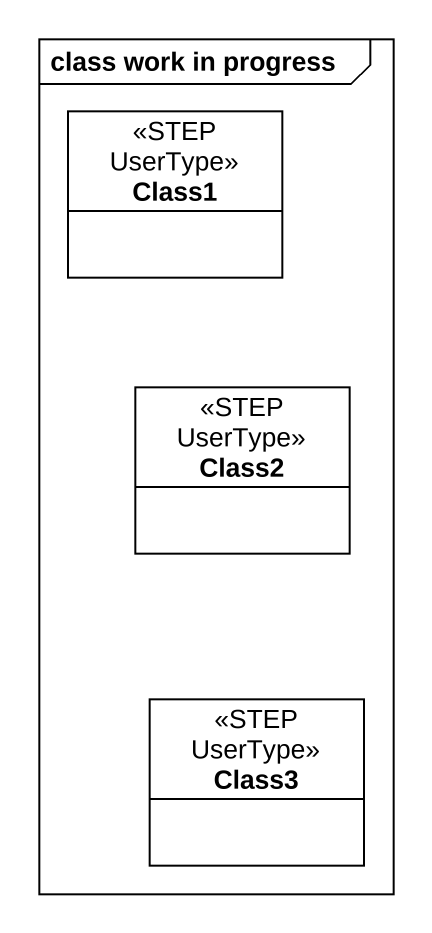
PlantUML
@startuml
mainframe class work in progress
hide circle
hide empty members
class Class1 <<STEP UserType>>
class Class2 <<STEP UserType>>
class Class3 <<STEP UserType>>
@enduml
